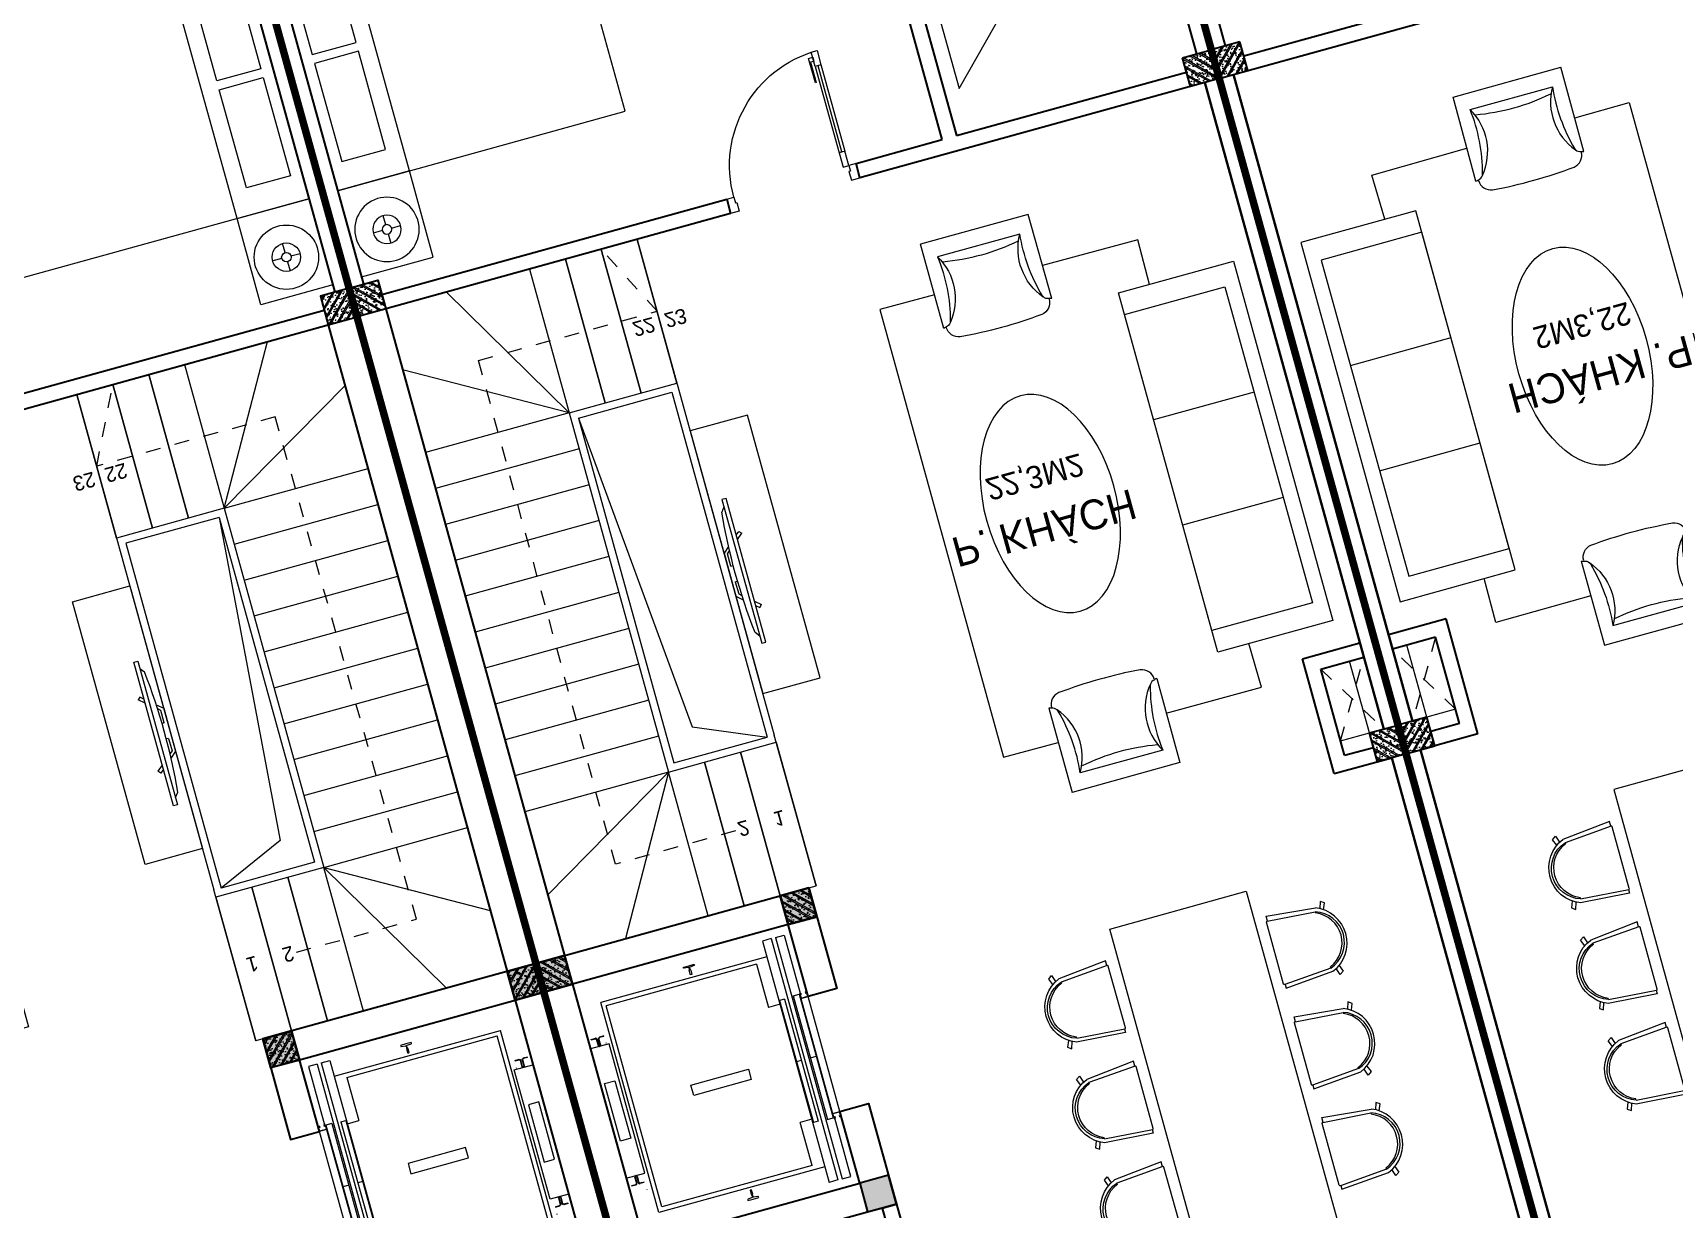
# Model space of a CAD drawing. Header units: metres. Extents: x 568336 to 569219, y 2065964 to 2066430.
# Drawn here: x 568480.72 to 568491.72, y 2066331.61 to 2066339.5 of the extents above; entities that cross this region are included whole.
import ezdxf

# ---------------------------------------------------------------- set-up
doc = ezdxf.new("R2010")
doc.units = ezdxf.units.M
for name, pattern in [('$AUDIT_BAD_LTYPE2', [0]), ('DASHDOT2', [0.5, 0.25, -0.125, 0, -0.125]), ('HIDDEN', [0.375, 0.25, -0.125])]:
    doc.linetypes.add(name, pattern=pattern)
doc.layers.get('0').update_dxf_attribs({"linetype": 'CONTINUOUS'})
for name, color, linetype, lineweight in [('-CONCRETE', 1, 'CONTINUOUS', 35), ('-DIM', 9, 'CONTINUOUS', 13), ('-DOOR', 137, 'CONTINUOUS', 9), ('-FURNITURE', 46, 'CONTINUOUS', 9), ('-HATCH', 8, 'CONTINUOUS', 5), ('-HIDE', 3, 'HIDDEN', 13), ('-LINE1', 7, 'CONTINUOUS', 18), ('-LINE2', 252, 'CONTINUOUS', 9), ('-STEEL1', 1, 'CONTINUOUS', 35), ('-TEXT', 7, 'CONTINUOUS', 15), ('-WALL', 4, 'CONTINUOUS', 35), ('TEXT25', 2, 'CONTINUOUS', 13)]:
    doc.layers.add(name, color=color, linetype=linetype, lineweight=lineweight)
doc.layers.add('1-NETMANH', color=8, linetype='CONTINUOUS')
doc.styles.add('SVN_AVO_thuong', font='')
doc.styles.add('T1', font='', dxfattribs={"height": 200})
doc.styles.add('vnavanth', font='', dxfattribs={"width": 0.8})
doc.styles.get('SVN_AVO_thuong').set_extended_font_data('SVN-Avo')
doc.styles.get('T1').set_extended_font_data('VNgeometric Light')
doc.styles.get('vnavanth').set_extended_font_data('.VnAvantH')

# ---------------------------------------------------------------- blocks, each defined once
blk = doc.blocks.new('*U152')
at = {"linetype": '$AUDIT_BAD_LTYPE2'}
for p, q in [((70, 100), (70, 699.9999999999982)), ((90, 699.9999999999982), (90, 100))]:
    blk.add_line(p, q, dxfattribs=at)
for points in [[(50, 699.9999999999982), (90, 699.9999999999982), (90, 799.9999999999982), (50, 799.9999999999982), (50, 699.9999999999982)], [(50, 702.9059272893337), (50, 100)], [(50, 100), (90, 100), (90, 0), (50, 0), (50, 100)]]:
    blk.add_lwpolyline(points)
for points in [[(118.2698876160139, 594.5156181119073), (118.2698876160139, 764.1349438079906), (90, 764.1349438079906), (90, 735.8650561920058), (112.6159100928053, 735.8650561920058), (112.6159100928053, 594.5156181119073)], [(0, 0), (50, 0), (50, -40), (60, -40), (60, -99.99999999999272), (0, -99.99999999999272)], [(899.9999999999982, 1.3252863207713e-28), (849.9999999999982, 1.3252863207713e-28), (849.9999999999982, -40.00000000000001), (839.9999999999982, -40.00000000000001), (839.9999999999982, -99.99999999999272), (899.9999999999982, -99.99999999999272)]]:
    blk.add_lwpolyline(points, close=True)
at = {"linetype": '$AUDIT_BAD_LTYPE2', "ltscale": 0.3}
blk.add_arc((50, 0), 799.9999999999982, 0, 90, dxfattribs=at)
blk = doc.blocks.new('1800X2000')
at = {"layer": '-FURNITURE'}
blk.add_line((325497.3064970744, 17765.29446492715), (325497.3064973904, 19565.2944651944), dxfattribs=at)
for points in [[(323997.3057774993, 19565.2944651944), (325997.3064971831, 19565.2944651944), (325997.3064971831, 17765.29446484288), (323997.3057774993, 17765.29446484288)], [(325612.9490047574, 19390.79434491032), (325919.0064973457, 19390.79434491032), (325919.0064973457, 18691.29434485664), (325612.9490047574, 18691.29434485664)], [(325612.9490046239, 18629.79434491026), (325919.0064972151, 18629.79434491026), (325919.0064972151, 17946.79434485664), (325612.9490046239, 17946.79434485664)]]:
    blk.add_lwpolyline(points, close=True, dxfattribs=at)
blk = doc.blocks.new('X-5M-DH-2-CORE$0$A$C75E80C28')
at = {"layer": '-LINE2', "linetype": 'Continuous', "ltscale": 2}
for p, q in [((-510.0000099998433, -21.5000000000291), (-510.0000099998579, -50.60000000000582)), ((-506.8000099998899, -21.5000000000291), (-510.0000099998433, -21.5000000000291)), ((-510.0000099998579, -108.5000000000291), (-510.0000099998433, -79.39999999999418)), ((-506.8000099998899, -21.5000000000291), (-506.8000099999044, -50.60000000000582)), ((-506.8000099999044, -108.5000000000291), (-506.8000099998899, -79.39999999999418)), ((-456.2000100000296, -56.79999999998836), (-500.6000099999364, -56.80000000001746)), ((-456.2000100000441, -60), (-500.600009999951, -60.0000000000291)), ((-456.2000100000296, -70), (-500.6000099999364, -70.0000000000291)), ((-456.2000100000296, -73.19999999995343), (-500.6000099999364, -73.19999999998254)), ((-453.2000100000441, -63), (-453.2000100000296, -67)), ((-450.0000099998579, -63), (-450.0000099998433, -67)), ((450.0000100000616, -63), (450.0000100000761, -67)), ((453.200010000015, -63), (453.2000100000296, -67)), ((456.2000100000296, -56.79999999998836), (500.6000100000529, -56.79999999998836)), ((456.200010000015, -60), (500.6000100000383, -60)), ((456.2000100000296, -70), (500.6000100000529, -70)), ((456.2000100000296, -73.19999999995343), (500.6000100000529, -73.19999999995343)), ((506.8000100001227, -21.5), (510.0000100000761, -21.5)), ((506.8000100001227, -21.5), (506.8000100001082, -50.59999999997672)), ((506.8000100001227, -108.5), (506.8000100001227, -79.39999999996508)), ((510.0000100000761, -21.5), (510.0000100000616, -50.59999999997672)), ((510.0000100000761, -108.5), (510.0000100000761, -79.39999999996508)), ((-731.0000002632733, -148.9999999649008), (730.9999997367267, -148.9999999649299)), ((-731.0000002698944, -1304.999999934109), (-731.0000002632733, -148.9999999649008)), ((-700.0000002632733, -178.9999999649008), (699.9999997367267, -178.9999999649299)), ((-700.0000002699089, -1224.999999934109), (-700.0000002632733, -178.9999999649008)), ((-556.8000102631631, -112.4999999912397), (-560.0000102631166, -112.4999999912397)), ((456.800009736864, -112.4999999912397), (460.0000097368174, -112.4999999912397)), ((699.9999997300911, -1224.999999934109), (699.9999997367267, -178.9999999649299)), ((730.9999997301056, -1304.999999934109), (730.9999997367267, -148.9999999649299)), ((839.9999997301056, -1304.999999934109), (-840.0000002698944, -1304.999999934109)), ((-840.0000002698944, -1364.999999934109), (-840.0000002698944, -1304.999999934109)), ((-700.0000002699089, -1224.999999934109), (-400.0000002699089, -1224.999999934138)), ((424.9999997301056, -1308.999999934109), (-425.0000002698944, -1308.999999934109)), ((-425.0000002699089, -1342.999999934109), (-425.0000002698944, -1308.999999934109)), ((-400.0000002698944, -1304.999999934138), (-400.0000002699089, -1224.999999934138)), ((-2.6989437174052e-07, -1308.999999934109), (-2.699089236557484e-07, -1342.999999934109)), ((699.9999997300911, -1224.999999934109), (399.9999997300911, -1224.999999934109)), ((399.9999997301056, -1304.999999934109), (399.9999997300911, -1224.999999934109)), ((424.9999997300911, -1342.999999934109), (424.9999997301056, -1308.999999934109)), ((839.9999997301056, -1364.999999934109), (839.9999997301056, -1304.999999934109)), ((839.9999997301056, -1364.999999934109), (-840.0000002698944, -1364.999999934109)), ((839.9999997301056, -1394.999999934109), (-840.0000002698944, -1394.999999934109)), ((-840.0000002698944, -1394.999999934109), (-840.0000002698944, -1454.999999934109)), ((429.9999997300911, -1405.999999934138), (-430.0000002699089, -1405.999999934109)), ((-430.0000002699089, -1405.999999934109), (-430.0000002698944, -1445.999999934109)), ((424.9999997300911, -1342.999999934109), (-425.0000002699089, -1342.999999934109)), ((-2.699089236557484e-07, -1405.999999934109), (-2.6989437174052e-07, -1445.999999934109)), ((429.9999997300911, -1405.999999934138), (429.9999997301056, -1445.999999934138)), ((839.9999997301056, -1394.999999934109), (839.9999997301056, -1454.999999934109)), ((-840.0000002698944, -1454.999999934109), (-435.0000002698944, -1454.999999934109)), ((-435.0000002698944, -1449.999999934109), (-435.0000002699089, -1459.999999934109)), ((-435.0000002698944, -1449.999999934109), (-400.0000002698944, -1449.999999934138)), ((-435.0000002699089, -1459.999999934109), (-425.0000002699089, -1459.999999934109)), ((-435.0000002698653, -1489.999999934109), (-435.0000002698653, -1499.999999934109)), ((-435.0000002698653, -1489.999999934109), (-425.0000002698653, -1489.999999934109)), ((-435.0000002698653, -1499.999999934109), (-400.0000002698653, -1499.999999934138)), ((-433.4000002698012, -1451.599999934086), (-433.4000002698012, -1458.399999934074)), ((-433.4000002698012, -1451.599999934086), (-401.6000002697547, -1451.599999934086)), ((-433.4000002698012, -1458.399999934074), (-425.0000002698944, -1458.399999934074)), ((-433.4000002697721, -1491.599999934086), (-433.4000002697721, -1498.399999934074)), ((-433.4000002697721, -1491.599999934086), (-425.0000002698653, -1491.599999934086)), ((-433.4000002697721, -1498.399999934074), (-401.6000002697256, -1498.399999934074)), ((429.9999997301056, -1445.999999934138), (-430.0000002698944, -1445.999999934109)), ((-425.0000002698944, -1458.399999934074), (-425.0000002699089, -1459.999999934109)), ((-425.0000002698653, -1489.999999934109), (-425.0000002698653, -1491.599999934086)), ((-401.6000002697547, -1451.599999934086), (-401.6000002697256, -1498.399999934074)), ((399.9999997301056, -1449.999999934109), (-400.0000002698944, -1449.999999934138)), ((-400.0000002698944, -1449.999999934138), (-400.0000002698653, -1499.999999934138)), ((399.9999997301056, -1449.999999934109), (399.9999997301347, -1499.999999934109)), ((434.9999997301056, -1449.999999934109), (399.9999997301056, -1449.999999934109)), ((434.9999997301347, -1499.999999934109), (399.9999997301347, -1499.999999934109)), ((401.5999997301988, -1451.599999934086), (401.5999997302279, -1498.399999934074)), ((433.3999997302453, -1451.599999934086), (401.5999997301988, -1451.599999934086)), ((433.3999997302744, -1498.399999934074), (401.5999997302279, -1498.399999934074)), ((433.3999997302453, -1458.399999934074), (424.9999997301056, -1458.399999934074)), ((424.9999997301056, -1458.399999934074), (424.9999997301056, -1459.999999934109)), ((434.9999997301056, -1459.999999934109), (424.9999997301056, -1459.999999934109)), ((424.9999997301347, -1489.999999934109), (424.9999997301347, -1491.599999934086)), ((434.9999997301347, -1489.999999934109), (424.9999997301347, -1489.999999934109)), ((433.3999997302744, -1491.599999934086), (424.9999997301347, -1491.599999934086)), ((433.3999997302453, -1451.599999934086), (433.3999997302453, -1458.399999934074)), ((433.3999997302744, -1491.599999934086), (433.3999997302744, -1498.399999934074)), ((434.9999997301056, -1449.999999934109), (434.9999997301056, -1459.999999934109)), ((839.9999997301056, -1454.999999934109), (434.9999997301056, -1454.999999934109)), ((434.9999997301347, -1489.999999934109), (434.9999997301347, -1499.999999934109))]:
    blk.add_line(p, q, dxfattribs=at)
for points in [[(-450.0000000000146, 0), (-450, -130), (450, -130), (449.9999999999854, 0)], [(-200, -29), (200.0000000001164, -29), (200.0000000001164, -101), (-200, -101)], [(-36.0000002632587, -583.9999999649008), (35.9999997367413, -583.9999999649008), (35.99999973675585, -983.9999999649008), (-36.00000026324415, -983.9999999649008)]]:
    blk.add_lwpolyline(points, close=True, dxfattribs=at)
for points in [[(-780.0000002632587, -788.9999999649008), (-751.0000002632587, -788.9999999649299, 0.414213562373095), (-750.0000002632733, -787.9999999649008), (-750.0000002632587, -783.9999999649008), (-750.0000002632587, -779.9999999649008, 0.414213562373095), (-751.0000002632733, -778.9999999649299), (-780.0000002632733, -778.9999999649881, -0.2569775838576673), (-784.1207396915852, -781.9399999648449), (-797.9000002631656, -781.939999964874, -0.414213562373095), (-800.9000002631656, -778.939999964874), (-804.0000002632587, -749.4999999649008, 0.414213562373095), (-807.0000002632587, -746.4999999649008), (-812.0000002632587, -746.4999999649008), (-812.0000002632587, -783.9999999649008), (-812.0000002632587, -821.4999999649008), (-807.0000002632587, -821.4999999649008, 0.414213562373095), (-804.0000002632587, -818.4999999649008), (-800.9000002631656, -789.0599999648693, -0.414213562373095), (-797.9000002631656, -786.0599999648693), (-784.1207396915852, -786.0599999648402, -0.2569775838576673), (-780.0000002632587, -788.9999999647553)], [(779.9999997367413, -788.9999999649299), (750.9999997367413, -788.9999999649008, -0.414213562373095), (749.9999997367267, -787.9999999649299), (749.9999997367413, -783.9999999649299), (749.9999997367413, -779.9999999649299, -0.414213562373095), (750.9999997367267, -778.9999999649008), (779.9999997368432, -778.9999999650172, 0.2569775838576673), (784.1207391653006, -781.939999964874), (797.899999736881, -781.9399999648449, 0.414213562373095), (800.899999736881, -778.9399999648449), (803.9999997367413, -749.4999999649008, -0.414213562373095), (806.9999997367413, -746.4999999649008), (811.9999997367413, -746.4999999649008), (811.9999997367413, -783.9999999649008), (811.9999997367413, -821.4999999649008), (806.9999997367413, -821.4999999649008, -0.414213562373095), (803.9999997367413, -818.4999999649008), (800.899999736881, -789.0599999648402, 0.414213562373095), (797.899999736881, -786.0599999648402), (784.1207391653006, -786.0599999648693, 0.2569775838576672), (779.9999997368577, -788.9999999647844)]]:
    blk.add_lwpolyline(points, format="xyb", dxfattribs=at)
for centre, radius, start, end in [((-500.600009999951, -50.60000000000582), 9.400000000001475, 180, 270), ((-500.6000099999364, -79.39999999999418), 9.399999999997844, 90, 180), ((-500.600009999951, -50.60000000000582), 6.200000000004374, 180, 270), ((-500.6000099999364, -79.39999999999418), 6.19999999999734, 90, 180), ((-456.2000100000441, -63), 6.19999999999713, 0, 90), ((-456.2000100000441, -63), 3.000000000000045, 0, 90), ((-456.2000100000296, -67), 6.20000000000076, 270, 0), ((-456.2000100000296, -67), 2.999999999999834, 270, 0), ((456.200010000015, -63), 6.19999999999713, 90, 180), ((456.2000100000296, -67), 6.20000000000076, 180, 270), ((456.200010000015, -63), 3.000000000000045, 90, 180), ((456.2000100000296, -67), 2.999999999999834, 180, 270), ((500.6000100000383, -50.59999999997672), 6.200000000004374, 270, 0), ((500.6000100000383, -50.59999999997672), 9.400000000001475, 270, 0), ((500.6000100000529, -79.39999999996508), 9.399999999997844, 0, 90), ((500.6000100000529, -79.39999999996508), 6.19999999999734, 0, 90)]:
    blk.add_arc(centre, radius, start, end, dxfattribs=at)
blk = doc.blocks.new('A$C5C575821')
at = {"layer": '-CONCRETE'}
h = blk.add_hatch(color=256, dxfattribs=at)
h.dxf.hatch_style = 1
h.paths.add_polyline_path([(-0.00237559899687767, 200.0000000000146), (-0.00237559899687767, 1.455191522836685e-11), (199.9976244010031, 1.455191522836685e-11), (199.9976244010031, 200.0000000000146)])
blk.add_lwpolyline([(-0.00237559899687767, 1.455191522836685e-11), (199.9976244010031, 1.455191522836685e-11), (199.9976244010031, 200.0000000000146), (-0.00237559899687767, 200.0000000000146)], close=True, dxfattribs=at)
blk = doc.blocks.new('A$C3F71457E')
at = {"layer": '-CONCRETE'}
blk.add_lwpolyline([(-8.760252967476845e-09, -100.0000002632005), (0, 400), (-1500, 400.0000000000582), (-1500.00000001755, -1399.999999999942), (-1.754960976541042e-08, -1400), (-7.895869202911854e-08, -900.0000002632005), (199.9999999912397, -900.0000002982852), (199.9999999824504, -1600), (-1700.00000001755, -1600), (-1700, 600), (200, 600), (199.9999999912397, -100.0000002982852), (6.140908226370811e-08, -100.0000002632005)], dxfattribs=at)
at = {"layer": '-LINE1'}
blk.add_line((-7.895869202911854e-08, -900.0000002632005), (-8.760252967476845e-09, -100.0000002632005), dxfattribs=at)
at = {"layer": '-WALL'}
for p in [(-1699.997624401003, 399.9999999999854), (0.00237559899687767, 399.9999999999854), (-1699.997624401081, -1599.999999999959), (0.002375601565972829, -1600.000000021305)]:
    blk.add_blockref('A$C5C575821', p, dxfattribs=at)
at = {"color": 2, "rotation": 90}
blk.add_blockref('X-5M-DH-2-CORE$0$A$C75E80C28', (-1500.00000000876, -499.9999999999418), dxfattribs=at)
blk = doc.blocks.new('ghe11asdsdsdsd')
at = {"layer": '-FURNITURE', "ltscale": 5}
for p, q in [((-454.1512245237245, 641.9073886275291), (-454.093361600535, -60.42008052262099)), ((446.9845405295782, 642.5119281820953), (445.2090906954836, -59.49456913078757)), ((339.4434767446655, 74.7769195077999), (-347.9447826922697, 73.86721415390639)), ((445.2090906954836, -59.49456913078757), (-454.093361600535, -60.42008052262099))]:
    blk.add_line(p, q, dxfattribs=at)
for centre, radius, start, end in [((-329.6609394550032, 640.4347183164282), 102.5030657496747, 97.790878171796, 180.4720192216976), ((13.76703277978231, -3057.035900902003), 3815.794779152998, 85.15051378916075, 95.37323135559144), ((322.4963123202615, 643.5363927781655), 102.5030657496747, 359.5521671507362, 82.23330821456577), ((-556.8192392717756, 172.0380743239075), 480.9551723817158, 73.62802494144414, 77.67439557183955), ((-435.3449582978792, 585.5188594441861), 49.99999999999999, 17.29045382422632, 73.62802494144414), ((-752.7215750947944, 311.3200961878028), 469.2846926992153, 329.6029749418909, 39.82713105222346), ((-1717.077797784907, 235.4868877488407), 1378.639231958857, 353.2676599931669, 15.34770349738529), ((744.7327549548354, 311.2790322922665), 469.2468948897888, 140.0381535895592, 210.2652298418676), ((1708.833027020766, 233.2264510887835), 1378.526022415482, 164.5192846221356, 186.6002375866197), ((428.017340289487, 586.1773279104382), 49.99999999999999, 106.2083736517696, 162.5459446768903), ((548.310481298744, 172.35137315467), 480.9551723817158, 102.1620030057203, 106.2083736517696), ((-1.445652381749824, -1576.057105405802), 1730.279692069412, 79.6029490361376, 100.5814174655623)]:
    blk.add_arc(centre, radius, start, end, dxfattribs=at)
blk = doc.blocks.new('XR.MB.LM123$0$tvi 1')
blk.add_lwpolyline([(28.54445810673496, -2.291926648467779e-10), (28.54445810673496, -999.9999999999964), (-7.275957614183426e-12, -1000), (0, 0)], close=True)
for points in [[(28.54445810680045, -50.31958968611434), (52.37372755713295, -80.86315460130209)], [(-24.09820395050338, -235.5599978379832), (-39.09879504836863, -251.7939635238108)], [(0, -284.7849796677438), (-39.09879504836863, -251.7939635238108)], [(0, -255.9952397129928), (-24.09820395050338, -235.5599978379832)], [(69.66229681991535, -315.0836646851385), (111.1934016081432, -350.2927865858655), (111.193401608034, -649.712917566063), (69.68611289083492, -684.9110379843005)], [(89.09002233762294, -445.7449799550195), (89.09002233762294, -359.9578938602899), (70.91298945683957, -344.6203678706661)], [(89.09002233762294, -445.7449799550195), (73.49991829216015, -445.7449799550232)], [(89.09002233768115, -554.2550200447404), (89.09002233773936, -640.0421061392371), (70.91298945678864, -655.3796321293303)], [(89.09002233768115, -554.2550200447404), (73.49991829216015, -554.2550200447404)], [(0, -715.2150203320198), (-39.09879504836863, -748.2060364759491)], [(-24.09820395050338, -764.4400021620095), (-39.09879504836863, -748.2060364759491)], [(0, -744.004760287), (-24.09820395050338, -764.4400021620095)], [(28.54445810674224, -949.680410313882), (52.37372755713295, -919.1368453984578)]]:
    blk.add_lwpolyline(points)
blk.add_arc((-4025.16618952866, -499.9999999999964), 4099.025185406737, 354.1310878512652, 5.868912148527433)
blk = doc.blocks.new('SOFA 2500')
at = {"layer": '-FURNITURE'}
for p, q in [((267948.7536068321, 8788.429872642053), (268648.7536068321, 8788.429872642053)), ((267948.7536068321, 8055.096539308724), (268648.7536068321, 8055.096539308724))]:
    blk.add_line(p, q, dxfattribs=at)
for points in [[(267848.7536068321, 9671.763205975389), (268648.7536068321, 9671.763205975389), (268648.7536068321, 7171.763205975389), (267848.7536068321, 7171.763205975389)], [(267948.7536068321, 9521.763205975389), (268648.7536068321, 9521.763205975389), (268648.7536068321, 7321.763205975389), (267948.7536068321, 7321.763205975389)]]:
    blk.add_lwpolyline(points, close=True, dxfattribs=at)
blk = doc.blocks.new('ghe 400')
blk.add_wipeout([(-230.18867924437518, 7.547169807400223), (-200.0000000009204, 309.4339622607183), (-194.44181669050522, 322.2332054417873), (-188.77143577672973, 333.36406349605613), (-230.1886792450075, 347.1698113182533), (-215.09433962401909, 369.81132075100254), (-175.84824801372565, 354.11288410781253), (-147.27426522626547, 387.0010055543705), (-125.46553694424324, 404.94054309733156), (-96.60556802359702, 422.40516945156014), (-61.06395139734923, 436.467637745561), (-31.892588169287592, 442.9389499862957), (1.810754054732115, 445.3084971378314), (25.363171995651783, 443.81574772336876), (48.970076927283344, 439.66838338456614), (69.6070613605525, 433.74376242779385), (91.94279312028607, 424.6786215899938), (114.72942051153655, 412.1693786348003), (126.97826376540934, 403.84447503656156), (140.4397397866892, 393.1503139008121), (154.96338411631473, 379.40719171667274), (166.56400400887833, 366.3365674004458), (175.84824801407558, 354.112884106969), (215.09433962563503, 369.81132075311143), (230.1886792474677, 347.16981131783086), (188.77143577876745, 333.36406349436857), (199.99999996751967, 309.4339623510041), (222.6415094349827, 7.547169807123282), (199.4339622647642, 7.547169809166917), (194.61095721848824, -2.599335857667029e-09), (-194.61095721648053, -4.5497472456190735e-09), (-198.27631863994839, 1.5992463081383903), (-199.4339622650075, 7.5471698091935195)]).dxf.layer = '-LINE2'
at = {"layer": '-FURNITURE', "linetype": 'Continuous'}
for points in [[(-175.8482480105013, 354.1128841089085), (-215.0943396259099, 369.8113207584247), (-230.1886792462319, 347.1698113204911), (-188.7714357730001, 333.3640634976327)], [(-199.4339622668922, 7.54716981202364), (-230.1886792425066, 7.547169807367027), (-199.9999999981374, 309.4339622640982)], [(-177.3584905620664, 301.8867924520746), (-169.8113207574934, 301.8867924520746)], [(-177.3584905620664, 301.8867924520746), (-169.8113207574934, 301.8867924520746)], [(177.358490569517, 301.8867924520746), (169.8113207556307, 301.8867924539372)], [(175.8482480142266, 354.1128841126338), (215.0943396259099, 369.8113207528368), (230.1886792462319, 347.1698113223538), (188.7714357785881, 333.3640634929761)], [(222.6415094323456, 7.547169811092317), (199.9999999962747, 309.4339622640982)], [(199.4339622631669, 7.547169807367027), (222.6415094323456, 7.547169811092317)]]:
    blk.add_lwpolyline(points, dxfattribs=at)
blk.add_lwpolyline([(177.358490569517, 301.8867924520746), (199.5969537682831, 5.373949736356735, -0.4363134021215077), (194.6109572146088, -9.313225746154785e-10), (-194.6109572183341, -2.793967723846436e-09, -0.4363134021215077), (-199.5969537720084, 5.373949742875993), (-177.3584905620664, 301.8867924520746)], format="xyb", dxfattribs=at)
for centre, radius, start, end in [((3.725290298461914e-09, 230.1886792453006), 215.1274386989701, 21.61477901766715, 158.3852210815501), ((-1.862645149230957e-09, 243.5072142081335), 186.7196008241607, 18.21955213301437, 161.7804477656144), ((9.313225746154785e-09, 231.4543435731903), 183.8385555632603, 22.52715178835513, 157.4728481623555)]:
    blk.add_arc(centre, radius, start, end, dxfattribs=at)
blk = doc.blocks.new('ghee')
at = {"layer": '-DIM', "xscale": -0.9999999999999998, "rotation": 179.9999999999999}
blk.add_blockref('ghe 400', (-9.48268585652113, -100.0000000018626), dxfattribs=at)
blk = doc.blocks.new('12PLMP12')
at = {"color": 0, "linetype": 'ByBlock'}
for p, q in [((-1.25, 0), (-3.75, 0)), ((0, 1.25), (0, 3.75)), ((1.25, 0), (3.75, 0)), ((0, -1.25), (0, -3.75))]:
    blk.add_line(p, q, dxfattribs=at)
for radius in [8.5, 3.75, 1.25]:
    blk.add_circle((0, 0), radius, dxfattribs=at)
blk = doc.blocks.new('18x35')
at = {"layer": '-HATCH'}
h = blk.add_hatch(dxfattribs=at)
h.set_pattern_fill('CHAU-01', color=256, scale=10, angle=-1.272221872585407e-14, pattern_type=2)
h.set_pattern_definition([(49.99999999999999, (0, 0), (71.72601826007535, -6.275213498259527), [7.5, -82.5]), (355, (0, 0), (-13.87513336129999, 75.21921337000119), [6, -66]), (100.4514, (5.977167999997619, -0.5229339999999638), (57.85093817140217, 68.94395420609534), [6.374019000000001, -70.1142112]), (46.18419999999998, (0, 20), (106.7241048625644, -16.55190143290183), [11.25, -123.75]), (96.63559999999998, (8.89367449999554, 18.62066930000003), (93.46627055487036, 97.41178709004416), [9.561028799999994, -105.1713]), (351.1842, (0, 20), (93.46619451336275, 97.41186009253245), [9, -99]), (20.99999999999998, (10, 15), (59.69070521184616, -40.2618890665339), [7.5, -82.5]), (326.0000000000001, (10, 15), (24.33153319215819, 72.5150045046853), [6, -66]), (71.45139999999999, (14.97422329999972, 11.64483940000002), (84.022262858149, 32.25304967099522), [6.374019000000001, -70.1142112]), (37.49999999999998, (0, 0), (1.215985531729074, 33.28938538313115), [0, -65.19999999999999, 0, -67, 0, -66.25]), (7.499999999999987, (0, 0), (26.30695374421487, 39.44117118823602), [0, -38.2, 0, -63.7, 0, -25.25]), (327.5, (-22.30000000000291, 0), (53.3822436172409, -2.255487173437988), [0, -25, 0, -78, 0, -103.5]), (317.5, (-32.30000000000291, 0), (58.31861693423862, 10.01049823323176), [0, -32.5, 0, -51.8, 0, -73.5]), (44.99999999999999, (0, 0), (-30.05203820042826, 30.05203820042828), []), (44.99999999999999, (0, 12.25), (-30.05203820042826, 30.05203820042828), [])])
h.paths.add_polyline_path([(96508.03118051568, 47993.04977023201), (96508.03118051568, 47793.04977023201), (96708.03118051568, 47793.04977023201), (96708.03118051568, 47993.04977023201)])
at = {"layer": '-STEEL1'}
blk.add_lwpolyline([(96508.03118051568, 47793.04977023201), (96708.03118051568, 47793.04977023201), (96708.03118051568, 47993.04977023201), (96508.03118051568, 47993.04977023201)], close=True, dxfattribs=at)
blk = doc.blocks.new('M1-T2')
at = {"layer": '-CONCRETE', "color": 1, "linetype": 'HIDDEN', "ltscale": 10, "const_width": 50}
blk.add_lwpolyline([(191581.7177010371, 50951.98888872014), (197581.6939540912, 50951.98888872005), (197581.7429788466, 30952.01227472891), (191581.7667257926, 30952.01227472891)], close=True, dxfattribs=at)
at = {"layer": '-FURNITURE'}
blk.add_line((196767.1299400558, 42664.10275799407), (196763.1214681568, 42358.32856262861), dxfattribs=at)
for points in [[(196303.1822970546, 46233.59078977592), (195353.1822970546, 46233.5907897233), (195353.1822970546, 43955.41373740297), (196303.1822970546, 43955.41373745559)], [(193931.43780169, 41812.9924690864), (193931.4378016902, 39984.37365565186), (193531.4378016902, 39984.37365565186), (193531.43780169, 41812.9924690864)], [(191681.890203857, 37801.59738755235), (191681.8902036072, 38401.59738724533), (192181.8902036072, 38401.59738733305), (192181.890203857, 37801.59738764007)]]:
    blk.add_lwpolyline(points, close=True, dxfattribs=at)
for points in [[(195353.690136233, 39541.26619862595), (194974.2131251222, 39539.4583796049), (194974.1767102166, 42655.01620646146), (195353.6866041011, 42656.82419738676)], [(196104.8084155508, 42660.75090447355), (196767.1299400558, 42664.10275799407)], [(196763.1214681568, 39858.32846837021), (196767.1644500145, 39549.92178483728), (196104.8524042244, 39545.19311721103)], [(195881.8225619986, 37651.71698350468), (195881.8225622091, 38251.71698350468), (196481.8225619986, 37651.71698329443)]]:
    blk.add_lwpolyline(points, dxfattribs=at)
blk.add_ellipse((195729.6025699445, 41097.21506849396), major_axis=(1.314982500245877e-07, 749.5763598198391), ratio=0.5899940615450746, dxfattribs=at)
at = {"layer": '-HIDE', "ltscale": 10}
for p, q in [((197181.8391494175, 43152.00429990316), (197482.0738455557, 42652.15169003246)), ((197181.8391494175, 42652.00481951112), (197481.8391494175, 43152.00326068724))]:
    blk.add_line(p, q, dxfattribs=at)
at = {"layer": '-LINE1'}
for p, q in [((193431.4378016904, 43151.71386036453), (191681.8846994533, 43151.71386036453)), ((192781.8645775628, 42151.71386036546), (192204.5143083745, 43151.71386036453)), ((192781.8645775637, 43151.71386036454), (192781.8645775637, 42151.71386036454)), ((193031.7223189393, 42151.71386036454), (193031.7223189393, 43151.71386036454)), ((193031.7223189393, 43151.71386036454), (193031.7223189393, 42151.71386036454)), ((193281.5800603149, 42151.71386036454), (193281.5800603149, 43151.71386036454)), ((193281.5800603149, 43151.71386036454), (193281.5800603148, 42151.71386036454)), ((193482.0374765698, 43152.01212012295), (193531.4378016904, 43152.01212012295)), ((193531.4378016904, 42151.71386036454), (193531.4378016904, 43151.71386036454)), ((193531.4378016904, 43151.71386036453), (193531.4378016903, 42101.71386036453)), ((197181.8391494175, 43152.01209413815), (197382.2435196279, 43152.01209414222)), ((197382.2435196279, 43152.01209414222), (197382.2435196279, 42651.89095465434)), ((192781.8645775637, 42151.71386036385), (191781.8846994525, 42729.05251217725)), ((192781.8645775628, 39651.71386036465), (192781.8645775637, 42151.71386036453)), ((192781.8645775637, 42151.71386036453), (193531.4378016903, 42151.71386036453)), ((192831.8645775635, 39701.71386036469), (192831.8645775637, 42101.71386036453)), ((192831.8645775637, 42101.71386036453), (193481.4378016903, 42101.71386036453)), ((193014.8835254203, 41900.68244678644), (193481.4378016903, 42101.71386036453)), ((193481.4378016894, 39701.71386036469), (193481.4378016903, 42101.71386036453)), ((193531.4378016901, 39701.71386036472), (193531.4378016903, 42101.71386036456)), ((192831.8645775635, 39701.71386036469), (193014.8835254203, 41900.68244678644)), ((192781.8645775637, 39651.71386036537), (191781.8846994525, 39074.37520855197)), ((192781.8645775628, 39651.71386036376), (192204.5143083745, 38651.71386036469)), ((192781.8645775637, 39651.71386036469), (193531.4378016903, 39651.71386036469)), ((192781.8645775637, 38651.71386036469), (192781.8645775637, 39651.71386036469)), ((192831.8645775635, 39701.71386036469), (193481.4378016894, 39701.71386036469)), ((193031.7223189393, 39651.71386036469), (193031.7223189393, 38651.71386036469)), ((193031.7223189393, 38651.71386036469), (193031.7223189393, 39651.71386036469)), ((193281.5800603149, 39651.71386036469), (193281.5800603149, 38651.71386036469)), ((193281.5800603149, 38651.71386036469), (193281.5800603148, 39651.71386036469)), ((193531.4378016904, 38651.71386036469), (193531.4378016903, 39701.71386036469)), ((193531.4378016904, 39651.71386036469), (193531.4378016904, 38651.71386036469)), ((193431.4378016904, 38651.71386036469), (191681.8846994524, 38651.71386036469))]:
    blk.add_line(p, q, dxfattribs=at)
at = {"layer": '-LINE1', "lineweight": 18}
for p, q in [((192781.8645775637, 42151.71386036453), (191781.8352278068, 42151.71386036453)), ((192781.8645775635, 41901.7138603646), (191781.8352278066, 41901.7138603646)), ((192781.864577564, 41651.7138603646), (191781.8352278071, 41651.7138603646)), ((192781.864577564, 41401.7138603646), (191781.8352278071, 41401.7138603646)), ((192781.864577564, 41151.71386036462), (191781.8352278071, 41151.71386036462)), ((192781.864577564, 40901.71386036462), (191781.8352278071, 40901.71386036462)), ((192781.864577564, 40651.71386036462), (191781.8352278071, 40651.71386036462)), ((192781.8645775633, 40401.71386036462), (191781.8352278064, 40401.71386036462)), ((192781.8645775637, 40151.71386036462), (191781.8352278068, 40151.71386036462)), ((192781.8645775633, 39901.71386036462), (191781.8352278064, 39901.71386036462)), ((192781.8645775637, 39651.71386036469), (191781.8352278068, 39651.71386036469))]:
    blk.add_line(p, q, dxfattribs=at)
blk.add_lwpolyline([(191581.7411493842, 50951.93153578669), (197581.7174024383, 50951.9315357866), (197581.7664271937, 30951.95492153367), (191581.7901741396, 30951.95492153367)], close=True, dxfattribs=at)
at = {"layer": '-WALL'}
for p, q in [((197581.8715208228, 33951.95400909492), (197581.8356526518, 48951.9288357351)), ((197481.8391486414, 43352.01209414222), (197481.8391498496, 48751.96411702913)), ((197481.8391498496, 48751.9288357351), (197481.8391494373, 43352.01209414222)), ((193381.9612261047, 45352.20228938581), (193381.9612261047, 45462.20228938581)), ((193481.9612261047, 45352.20228938581), (193481.9612261047, 45462.20228938719)), ((193381.9612261047, 45352.20228938581), (193481.9612261047, 45352.20228938719)), ((197081.8391494175, 43352.01209413609), (197081.8391494175, 42552.00481951112)), ((197081.8391494175, 43352.01209413609), (197481.8391493971, 43352.01209414222)), ((197181.8391494175, 43252.01209413815), (197181.8391494175, 42652.00481951112)), ((197181.8391494175, 43252.01209413815), (197382.2435196279, 43252.0120941402)), ((191681.8846994633, 43152.21864277952), (191581.9612261218, 43152.21864277967)), ((191581.9612261218, 43152.21864277967), (191581.9612261062, 33952.12939903888)), ((191781.8846994565, 38651.71386053931), (191781.8846994633, 43152.21864277952)), ((197481.8391475897, 38651.71387618766), (197481.8391485966, 43152.01209414222)), ((197481.839149422, 43152.01209414222), (197481.8391490784, 38651.71387618766)), ((197181.8391494175, 42652.00481951112), (197481.8391494175, 42652.00481951112)), ((197081.8391494175, 42552.00481951112), (197481.8391494175, 42552.00481951112)), ((194181.7288367685, 38651.71386023989), (191681.8479163596, 38651.71386053934)), ((194181.728836786, 38551.71386025392), (194181.7288367685, 38651.71386023989)), ((197481.8391490784, 38651.71387618766), (195081.7288367685, 38651.71387661279)), ((195081.7288367685, 38651.71387661279), (195081.7288367511, 38551.7138758607)), ((191781.9171037749, 38551.71386025695), (194181.728836786, 38551.71386025392)), ((195081.7288367511, 38551.7138758607), (195681.807077675, 38551.71387584324)), ((195681.807077675, 38551.71387584324), (195681.8959141307, 35752.22223347171)), ((195781.8324600292, 38551.71387618771), (197382.2435196279, 38551.71387618771)), ((195781.8646470529, 35852.21678276164), (195781.8324600292, 38551.71387618771)), ((191681.8846994476, 34151.78813647057), (191681.8846994623, 38451.59738793888)), ((197481.6057401042, 38451.59738805493), (197481.65820636, 35852.21678276164))]:
    blk.add_line(p, q, dxfattribs=at)
at = {"layer": '1-NETMANH', "linetype": 'DASHDOT2'}
blk.add_lwpolyline([(193108.9081962636, 42651.95405864152), (192274.0418498825, 42651.95405864152), (192289.6579554876, 39150.79739914944), (192289.6579554876, 39150.79739914944), (193531.4378016904, 39151.71386036469), (193281.5800603149, 38651.71386036469)], dxfattribs=at)
at = {"layer": '-DIM', "xscale": -1}
blk.add_blockref('SOFA 2500', (465195.1822320368, 32686.56535665323), dxfattribs=at)
at = {"layer": '-DIM', "rotation": 180.0000000100511}
blk.add_blockref('1800X2000', (517679.1939453348, 55566.89190958357), dxfattribs=at)
at = {"layer": '-DOOR', "rotation": 180}
blk.add_blockref('*U152', (195081.7288367851, 38551.71387659042), dxfattribs=at)
at = {"layer": '-FURNITURE'}
for p, xscale, yscale, zscale, rotation in [((195732.055203132, 42954.99263399483), -0.833979270384129, 0.833979270384129, 0.833979270384129, 180.055297849546), ((195732.0552024977, 39239.4375030113), 0.8339792703841293, 0.8339792703841293, 0.8339792703841293, 359.9447021303512)]:
    blk.add_blockref('ghe11asdsdsdsd', p, dxfattribs=dict(at, xscale=xscale, yscale=yscale, zscale=zscale, rotation=rotation))
at = {"layer": '-FURNITURE', "extrusion": (0, 0, -1), "xscale": -1, "rotation": 180.0036897224084}
blk.add_blockref('XR.MB.LM123$0$tvi 1', (-193642.5990039817, 40485.72025941974), dxfattribs=at)
at = {"layer": '-FURNITURE', "extrusion": (0, 0, -1), "xscale": -25.40000000037255, "yscale": 25.40000000037255, "zscale": -25.40000000037255, "rotation": 270}
blk.add_blockref('12PLMP12', (-191931.890203857, 38139.31591687683), dxfattribs=at)
at = {"layer": '-STEEL1'}
for p in [(95073.69142309617, -4641.121115083573), (96773.81179589103, -4641.121088986794), (100874.0178389491, -4641.121114967522), (95073.69142309617, -9341.535821170866), (100874.0178389491, -9341.535821054815)]:
    blk.add_blockref('18x35', p, dxfattribs=at)
at = {"layer": '-WALL', "xscale": -1, "rotation": 180}
blk.add_blockref('A$C3F71457E', (193281.9612261223, 43752.20228938581), dxfattribs=at)
at = {"layer": '-TEXT', "color": 2, "style": 'vnavanth'}
for s, p in [('2', (193128.4019000941, 42599.44871720804)), ('1', (193378.2596414697, 42599.44871720804)), ('22', (193343.8776875657, 39179.09180101928)), ('23', (193565.0599501556, 39179.09180101928))]:
    blk.add_text(s, height=99.97959496000885, dxfattribs=at).set_placement(p)
at = {"layer": 'TEXT25'}
for s, height, rotation, style, p in [('P. KHÁCH', 200, 359.9999999899488, 'SVN_AVO_thuong', (195014.6567409614, 41146.27979391151)), ('22,3M2', 150, 1.005123984043621e-08, 'T1', (195341.5455015479, 40823.75602561158))]:
    blk.add_text(s, height=height, rotation=rotation, dxfattribs=dict(at, style=style)).set_placement(p)
at = {"layer": '-LINE1', "yscale": 1.104166666672837, "zscale": 1.104166666672837}
for p, xscale, rotation in [((195387.8733105884, 45817.74600192267), -1.104166666672837, 270.0000000000001), ((196268.4912835209, 45817.74600192267), 1.104166666672837, 89.99999999999997), ((195387.8733105884, 45117.74600192267), -1.104166666672837, 270.0000000000001), ((196268.4912835209, 45117.74600192267), 1.104166666672837, 89.99999999999997), ((195387.8733105884, 44417.74600192267), -1.104166666672837, 270.0000000000001), ((196268.4912835209, 44417.74600192267), 1.104166666672837, 89.99999999999997)]:
    blk.add_blockref('ghee', p, dxfattribs=dict(at, xscale=xscale, rotation=rotation))

msp = doc.modelspace()

# ---------------------------------------------------------------- block references
at = {"layer": '-DIM', "xscale": -0.001, "yscale": 0.001, "zscale": 0.001, "rotation": 195.4593576510055}
msp.add_blockref('M1-T2', (568287.937556331, 2066323.785021446), dxfattribs=at)

# ---------------------------------------------------------------- next in the draw order: block references
at = {"layer": '-DIM', "xscale": 0.001, "yscale": 0.001, "zscale": 0.001, "rotation": 195.4592381894772}
for p in [(568668.8038672959, 2066429.117382136), (568657.2384306325, 2066425.918810489)]:
    msp.add_blockref('M1-T2', p, dxfattribs=at)

doc.saveas('drawing.dxf')
